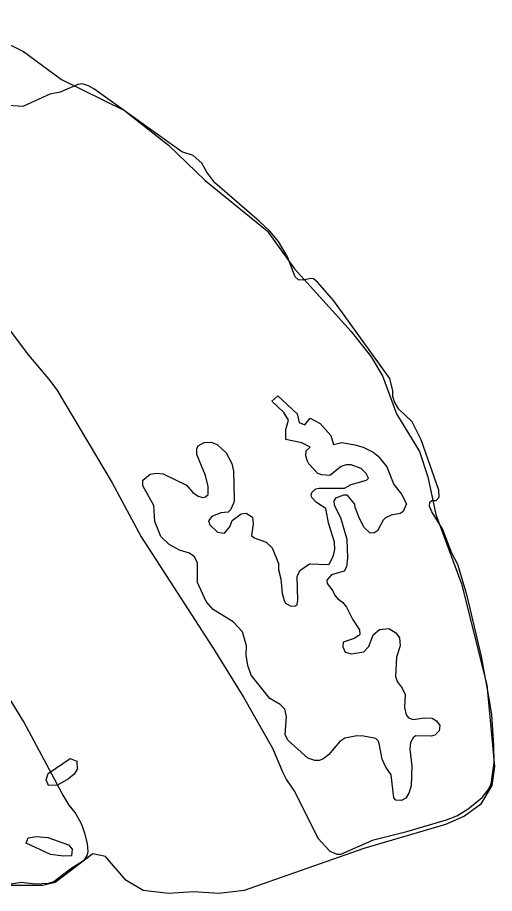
# Model space of a CAD drawing. Header units: metres. Extents: x -400 to 800, y -650 to 500.
# Drawn here: x 478.2 to 554.5, y -57.8 to 82.2 of the extents above; entities that cross this region are included whole.
import ezdxf

# ---------------------------------------------------------------- set-up
doc = ezdxf.new("R2010")
doc.units = ezdxf.units.M
doc.header["$LTSCALE"] = 2
for name, color, linetype in [('SITE-TREE-CANOPY', 94, 'CONTINUOUS'), ('SITE-WATER-EDGE', 5, 'CONTINUOUS'), ('TOPO-CONTOUR-MAJOR', 8, 'CONTINUOUS')]:
    doc.layers.add(name, color=color, linetype=linetype)

msp = doc.modelspace()

# ---------------------------------------------------------------- linework, layer by layer
at = {"layer": 'SITE-TREE-CANOPY'}
for points in [[(523.63, 14.2), (521.09, 14.73), (521.09, 16.33), (521.51, 17.8), (520.77, 19.07), (518.87, 20.88), (519.82, 21.72), (522.89, 18.86), (523.21, 17.48), (524.16, 17.06), (525, 18.12), (526.6, 17.27), (528.29, 15.37), (528.73, 13.96), (530.08, 14.24), (532.13, 13.89), (533.48, 13.49), (535.04, 12.72), (535.85, 12.08), (537.23, 10.36), (538.39, 7.54), (539.61, 6.01), (540.41, 4.43), (539.84, 3.25), (539.36, 2.93), (537.95, 2.62), (537.03, 2.2), (536.64, 1.83), (535.76, 0.16), (535.26, -0.16), (534.56, -0.26), (533.6, 0.67), (532.86, 2.09), (532.18, 3.88), (532.13, 4.42), (531.06, 5.68), (530.85, 5.85), (530.31, 5.85), (529.06, 5.38), (528.78, 4.95), (528.83, 4.24), (529.84, 2.29), (530.88, -1.18), (530.96, -4.23), (530.82, -5.62), (530.44, -6.32), (528.38, -6.89), (527.66, -7.75), (527.71, -8.29), (528.61, -9.44), (528.88, -10.08), (529.36, -10.68), (530.21, -11.3), (530.8, -12.05), (531.75, -13.96), (532.86, -15.7), (532.91, -16.46), (532.75, -16.62), (532.04, -17.1), (530.25, -17.67), (530.19, -18.43), (530.61, -19.25), (531.58, -19.53), (533.59, -19.23), (534.35, -18.37), (535.07, -16.49), (536.06, -15.63), (537.57, -15.49), (538.7, -16.15), (539.29, -16.97), (539.39, -18.26), (538.82, -20.05), (538.62, -23.13), (538.88, -23.94), (539.68, -25.03), (540.16, -26.01), (540.08, -28.13), (540.33, -29.26), (540.71, -29.75), (541.46, -30.03), (543.25, -29.73), (544.49, -29.79), (545.2, -30.23), (545.72, -31), (545.6, -31.81), (544.94, -32.51), (544.32, -32.69), (541.86, -32.63), (541.48, -32.95), (541.04, -33.7), (540.92, -34.79), (541.24, -37.46), (541.12, -40.63), (540.78, -41.81), (540.29, -42.62), (539.58, -42.99), (538.71, -42.92), (538.39, -42.54), (537.95, -38.86), (537.09, -37.66), (536.52, -36.36), (536.01, -33.87), (535.85, -33.43), (535.47, -33.04), (533.54, -32.7), (532.43, -32.66), (530.55, -33.01), (529.74, -33.56), (527.93, -35.65), (527.01, -36.35), (526.41, -36.6), (525.71, -36.59), (524.63, -36.2), (521.42, -33.35), (521, -32.43), (521.19, -29.57), (520.93, -28.37), (520.17, -27.64), (518.52, -26.67), (515.54, -22.91), (515.01, -21.38), (514.76, -19.76), (514.78, -18.25), (514.16, -16.02), (512.66, -14.43), (509.49, -12.45), (508.37, -11.14), (506.95, -8.1), (506.98, -5.02), (506.5, -4.04), (505.71, -3.43), (504.09, -2.93), (502.42, -2.05), (501.08, -0.78), (500.14, 1.65), (500, 4.2), (498.21, 7.31), (498.21, 8.23), (499.41, 9.19), (500.45, 9.34), (501.47, 9.27), (505.21, 7.42), (506.2, 6.29), (507.05, 5.69), (507.81, 5.44), (508.25, 5.57), (508.68, 5.94), (508.69, 7.24), (508.23, 8.97), (506.86, 12.34), (506.86, 13.27), (507.1, 13.75), (508.02, 14.28), (509.21, 14.31), (510.18, 13.87), (511.57, 12.61), (512.47, 10.88), (512.72, 9.67), (512.83, 5.14), (512.78, 4.65), (512.27, 3.47), (511.89, 3.14), (510.69, 3), (509.28, 2.42), (508.72, 1.71), (508.92, 1.09), (510.19, -0.08), (511.3, -0.23), (512.13, 0.76), (512.52, 1.79), (513.95, 2.84), (514.75, 2.94), (515.77, 2.34), (515.89, 1.23), (515.63, -0.63), (516.01, -0.96), (517.95, -1.68), (518.91, -2.56), (519.9, -5.11), (519.95, -6.09), (520.31, -7.56), (520.5, -9.88), (520.81, -11.02), (521.07, -11.41), (521.88, -11.9), (522.64, -11.85), (522.91, -11.64), (523.03, -10.94), (522.91, -7.15), (523.35, -6.18), (524.88, -5.12), (527.85, -5.27), (528.07, -5.15), (528.73, -3.81), (528.91, -2.84), (528.87, -1.65), (527.93, 1.39), (527.47, 3.72), (526.02, 4.66), (525.28, 5.48), (525.17, 5.91), (525.28, 6.24), (525.89, 6.87), (526.43, 6.98), (530.49, 6.97), (531.57, 7.52), (534.02, 8.24), (534.34, 8.56), (533.97, 9.32), (533.12, 10.08), (531.55, 10.71), (530.74, 10.66), (529.93, 10.4), (528.12, 8.96), (526.83, 9.08), (526.22, 9.32), (524.8, 10.83), (524.53, 11.38), (524.32, 12.14), (524.34, 12.9), (525, 13.52)], [(483.07, -38.65), (486.61, -36.28), (487.66, -36.7), (487.75, -37.97), (487.23, -38.75), (486.32, -39.53), (484.6, -40.52), (483.15, -40.59), (482.75, -39.67)], [(479.91, -48.94), (481.17, -48.72), (483.02, -48.86), (486.32, -50.05), (486.9, -50.76), (486.81, -51.84), (485.54, -51.89), (483.45, -51.61), (479.58, -49.77)]]:
    msp.add_lwpolyline(points, close=True, dxfattribs=at)
at = {"layer": 'SITE-WATER-EDGE'}
for points in [[(470.87, 40.2), (479.96, 28.21), (483.16, 24.46), (484.48, 22.65), (493.32, 7.81), (497.98, -0.84), (509.46, -18.62), (514.33, -26.46), (518.98, -34.59), (520.62, -38.49), (521.23, -39.69), (522.51, -41.55), (526.26, -49.02), (528.16, -51.08), (529.26, -51.57), (529.91, -51.54), (535.14, -49.27), (540.47, -47.94), (546.81, -46.04), (548.45, -45.4), (550.25, -44.29), (552.5, -42.48), (553.48, -41.25), (553.92, -40.35), (554.41, -36.88), (554.37, -34.17), (554.02, -29.25), (553.63, -26.66), (552.4, -19.93), (550.12, -10.28), (548.61, -5.26), (547.65, -3.43), (546.18, 0.47), (544.43, 3.19), (544.1, 4.08), (544.14, 4.7), (544.47, 4.98), (545.12, 5.01), (545.62, 5.51), (545.56, 6.66), (542.76, 14.68), (541.29, 17.56), (539.16, 19.6), (538.48, 20.76), (538.19, 21.63), (538.21, 22.53), (537.72, 24.48), (528.77, 36.92), (526.23, 39.82), (525.5, 40.41), (525.12, 40.46), (523.88, 40.23), (523.11, 40.25), (522.61, 40.72), (521.39, 43.96), (519.95, 46.37), (518.54, 48.03), (516.84, 49.64), (509.72, 55.78), (508.47, 57.45), (507.64, 58.92), (506.28, 60.11), (504.49, 60.7), (490.39, 70.78), (489.52, 71.28), (488.59, 71.57), (487.85, 71.47), (484.99, 70.26), (483.35, 69.94), (479.03, 67.95), (476.02, 68.19)], [(475.39, -56.56), (478.84, -56.05), (481.02, -56.3), (483.18, -56.19), (483.99, -55.92), (486.71, -53.86), (488.92, -52.47), (489.32, -51.83), (489.47, -51.11), (489.39, -49.86), (488.97, -48.17), (488.4, -46.7), (487.4, -44.88), (486.46, -43.7), (485.33, -41.87), (479.18, -30.39), (475.08, -23.81)]]:
    msp.add_lwpolyline(points, dxfattribs=at)
at = {"layer": 'TOPO-CONTOUR-MAJOR'}
msp.add_lwpolyline([(468.06, 82.19), (479.14, 76.77), (485.21, 72.27), (495.27, 67.32), (502.32, 61.76), (508.22, 56.15), (518.12, 48.08), (522.51, 42.04), (531.54, 32.02), (534.74, 27.93), (536.56, 24.91), (538.82, 18.86), (542.47, 12.82), (543.81, 8.79), (545.09, 2.74), (549.19, -8.34), (553.23, -24.46), (554.47, -37.56), (554.03, -40.59), (552.23, -43.61), (549.68, -45.5), (546.65, -46.82), (533.57, -50.66), (514.41, -57.36), (510.38, -57.83), (506.35, -57.58), (502.32, -57.83), (498.29, -57.38), (495.5, -55.7), (492.24, -51.92), (490.23, -51.48), (484.18, -56.07), (482.17, -56.54), (477.13, -56.57)], dxfattribs=at)

doc.saveas('drawing.dxf')
